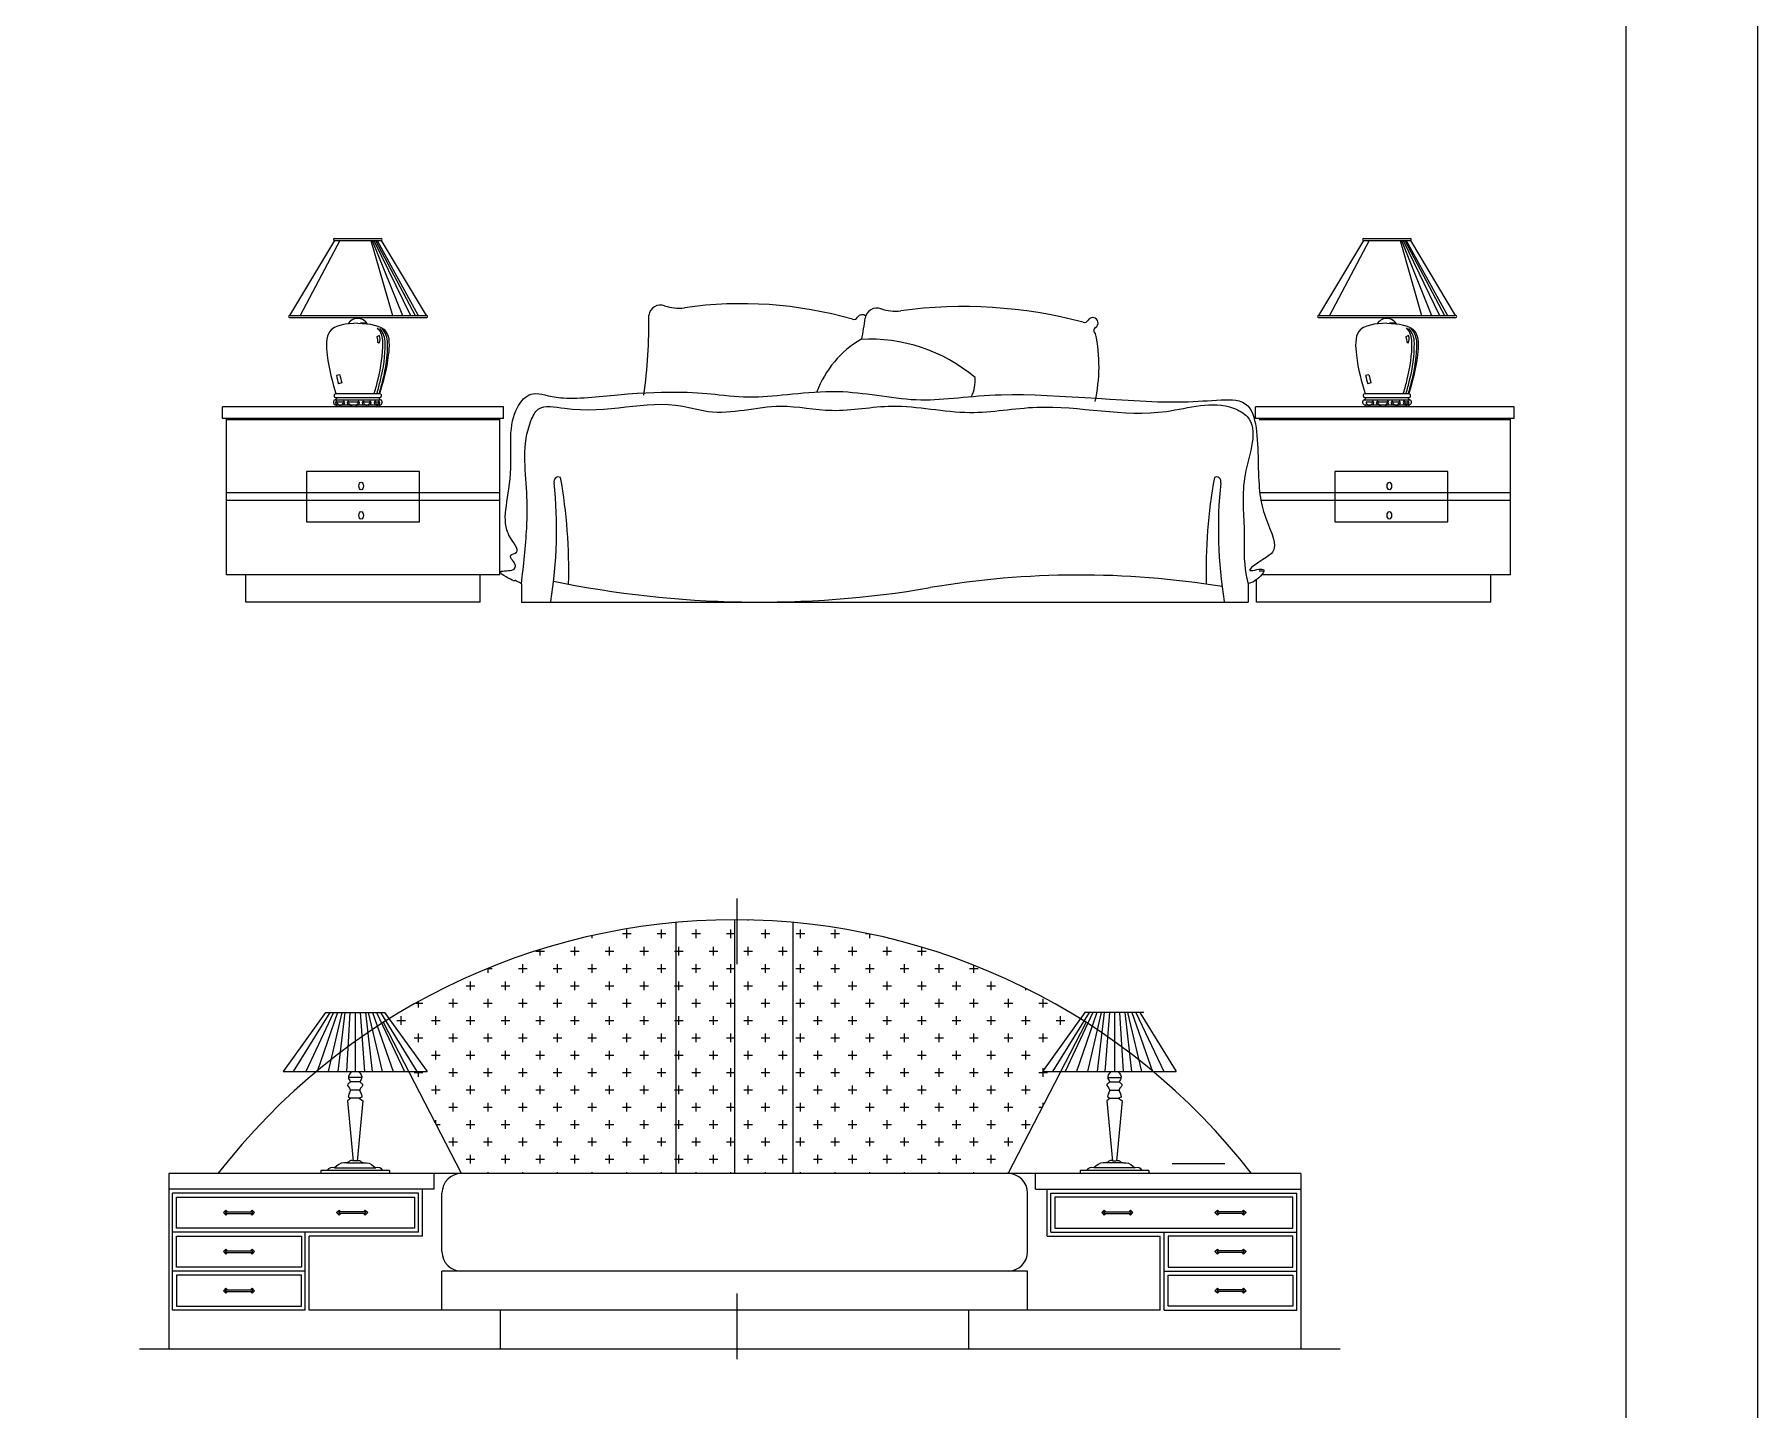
# Model space of a CAD drawing. Header units: inches. Extents: x 18.5 to 61, y 8.5 to 33.3.
# Drawn here: x 35.091 to 39.505, y 14.321 to 17.844 of the extents above; entities that cross this region are included whole.
import ezdxf

# ---------------------------------------------------------------- set-up
doc = ezdxf.new("R2010")
doc.units = ezdxf.units.IN
doc.header["$MEASUREMENT"] = 0
for name, color, linetype in [('02', 2, 'Continuous'), ('1', 1, 'Continuous'), ('kadrbm', 4, 'Continuous')]:
    doc.layers.add(name, color=color, linetype=linetype)

# ---------------------------------------------------------------- blocks, each defined once
blk = doc.blocks.new('kadrbm')
at = {"layer": 'kadrbm', "color": 4}
blk.add_lwpolyline([(0, 0), (0, 24.7972), (21, 24.7972), (21, 0), (0, 0)], close=True, dxfattribs=at)
blk.add_lwpolyline([(20.6631, 0.3257), (20.6631, 24.4603), (0.3369, 24.4603), (0.3369, 0.3257), (20.6631, 0.3257)], dxfattribs=at)

msp = doc.modelspace()

# ---------------------------------------------------------------- hatches: boundary and pattern name
at = {"layer": '1'}
h = msp.add_hatch(dxfattribs=at)
h.set_pattern_fill('CROSS', color=256, scale=0.007, style=0)
h.set_pattern_definition([(0, (-32.611605, 26.43062), (0.04445, 0.04445), [0.022225, -0.066675]), (90, (-32.600493, 26.419507), (-0.04445, 0.04445), [0.022225, -0.066675])])
h.paths.add_polyline_path([(36.7347, 15.569, 0.117475), (35.9995, 15.3224), (36.0964, 15.1876), (36.0495, 15.1876), (36.1847, 14.9258), (36.7347, 14.9258)])
h.paths.add_polyline_path([(36.8847, 14.9258), (37.0347, 14.9258), (37.0347, 15.569, 0.022449), (36.8847, 15.5758)])
h.paths.add_polyline_path([(37.0347, 14.9258), (37.5847, 14.9258), (37.72, 15.1876), (37.673, 15.1876), (37.7699, 15.3224, 0.117475), (37.0347, 15.569)])
h.paths.add_polyline_path([(36.7347, 14.9258), (36.8847, 14.9258), (36.8847, 15.5758, 0.022449), (36.7347, 15.569)])
h.paths.add_polyline_path([(36.7451, 15.1608), (36.7451, 15.3408), (36.8351, 15.3408), (36.8351, 15.1608)], flags=24)

# ---------------------------------------------------------------- linework, layer by layer
at = {"layer": '02'}
for p, q in [((35.859, 17.3158), (35.744, 17.1238)), ((35.8733, 17.3158), (35.7718, 17.1238)), ((35.859, 17.3208), (35.979, 17.3208)), ((35.859, 17.3158), (35.979, 17.3158)), ((35.9525, 17.3158), (36.0077, 17.1238)), ((35.956, 17.3158), (36.0336, 17.1238)), ((35.9604, 17.3158), (36.0538, 17.1238)), ((35.9648, 17.3158), (36.0662, 17.1238)), ((35.9688, 17.3158), (36.0741, 17.1238)), ((35.979, 17.3158), (36.094, 17.1238)), ((38.4953, 17.3158), (38.3803, 17.1238)), ((38.5095, 17.3158), (38.408, 17.1238)), ((38.4953, 17.3208), (38.6153, 17.3208)), ((38.4953, 17.3158), (38.6153, 17.3158)), ((38.5888, 17.3158), (38.6439, 17.1238)), ((38.5923, 17.3158), (38.6698, 17.1238)), ((38.5967, 17.3158), (38.6901, 17.1238)), ((38.601, 17.3158), (38.7025, 17.1238)), ((38.605, 17.3158), (38.7104, 17.1238)), ((38.6153, 17.3158), (38.7303, 17.1238)), ((35.744, 17.1238), (36.094, 17.1238)), ((35.744, 17.1188), (36.094, 17.1188)), ((38.3803, 17.1238), (38.7303, 17.1238)), ((38.3803, 17.1188), (38.7303, 17.1188)), ((35.9741, 17.0724), (35.9677, 17.0691)), ((35.9736, 17.0535), (35.9707, 17.0545)), ((38.6103, 17.0724), (38.604, 17.0691)), ((38.6098, 17.0535), (38.6069, 17.0545)), ((35.8728, 16.9723), (35.8643, 16.9703)), ((35.8781, 16.9513), (35.8698, 16.9491)), ((38.509, 16.9723), (38.5006, 16.9703)), ((38.5143, 16.9513), (38.506, 16.9491)), ((35.8609, 16.9079), (35.9774, 16.9079)), ((35.863, 16.9238), (35.9751, 16.9238)), ((35.865, 16.9138), (35.973, 16.9138)), ((38.4971, 16.9079), (38.6137, 16.9079)), ((38.4992, 16.9238), (38.6113, 16.9238)), ((38.5013, 16.9138), (38.6093, 16.9138)), ((35.5726, 16.8599), (35.5726, 16.8899)), ((36.2926, 16.8899), (35.5726, 16.8899)), ((35.8629, 16.8949), (35.9751, 16.8949)), ((35.8673, 16.9029), (35.8805, 16.9029)), ((35.8971, 16.9029), (35.9184, 16.9029)), ((35.9352, 16.9029), (35.9485, 16.9029)), ((35.9661, 16.9029), (35.9707, 16.9029)), ((36.2926, 16.8599), (36.2926, 16.8899)), ((38.8816, 16.8899), (38.2184, 16.8899)), ((38.2184, 16.8599), (38.2184, 16.8899)), ((38.4992, 16.8949), (38.6113, 16.8949)), ((38.5035, 16.9029), (38.5168, 16.9029)), ((38.5333, 16.9029), (38.5547, 16.9029)), ((38.5715, 16.9029), (38.5847, 16.9029)), ((38.6024, 16.9029), (38.6069, 16.9029)), ((38.8816, 16.8599), (38.8816, 16.8899)), ((36.2926, 16.8599), (35.5726, 16.8599)), ((35.5826, 16.4599), (35.5826, 16.8599)), ((36.2826, 16.8566), (35.5826, 16.8566)), ((36.2826, 16.4599), (36.2826, 16.8599)), ((38.8816, 16.8599), (38.2184, 16.8599)), ((38.8716, 16.8566), (38.2284, 16.8566)), ((38.8716, 16.4599), (38.8716, 16.8599)), ((35.7879, 16.7242), (35.7879, 16.5956)), ((36.0773, 16.7242), (35.7879, 16.7242)), ((36.0773, 16.5956), (36.0773, 16.7242)), ((38.4217, 16.7242), (38.4217, 16.5956)), ((38.7111, 16.7242), (38.4217, 16.7242)), ((38.7111, 16.5956), (38.7111, 16.7242)), ((36.2826, 16.6699), (35.5826, 16.6699)), ((36.2826, 16.6499), (35.5826, 16.6499)), ((38.8716, 16.6699), (38.2296, 16.6699)), ((38.8716, 16.6499), (38.2325, 16.6499)), ((35.7879, 16.5956), (36.0773, 16.5956)), ((38.4217, 16.5956), (38.7111, 16.5956)), ((38.2284, 16.4699), (38.24, 16.4699)), ((36.2826, 16.4599), (35.5826, 16.4599)), ((35.6326, 16.3899), (35.6326, 16.4599)), ((36.2326, 16.3899), (36.2326, 16.4599)), ((36.3381, 16.4367), (36.3381, 16.3899)), ((38.1998, 16.4371), (38.1998, 16.3899)), ((38.2216, 16.3899), (38.2216, 16.4472)), ((38.8716, 16.4599), (38.2346, 16.4599)), ((38.8216, 16.3899), (38.8216, 16.4599)), ((36.2326, 16.3899), (35.6326, 16.3899)), ((36.3381, 16.3899), (38.1998, 16.3899)), ((38.8216, 16.3899), (38.2216, 16.3899)), ((36.1847, 14.9258), (35.9847, 15.3131)), ((37.5847, 14.9258), (37.7847, 15.3131)), ((35.4347, 14.9258), (35.4347, 14.4758)), ((38.3347, 14.9258), (35.4347, 14.9258)), ((36.1147, 14.8858), (36.1147, 14.9258)), ((37.6547, 14.8858), (37.6547, 14.9258)), ((38.3347, 14.9258), (38.3347, 14.4758)), ((36.1147, 14.8858), (35.4347, 14.8858)), ((35.4447, 14.5758), (35.4447, 14.8758)), ((36.0747, 14.8758), (35.4447, 14.8758)), ((36.0747, 14.7758), (36.0747, 14.8758)), ((36.0847, 14.7658), (36.0847, 14.8858)), ((36.1347, 14.7258), (36.1347, 14.8758)), ((37.6347, 14.7258), (37.6347, 14.8758)), ((37.6547, 14.8858), (38.3347, 14.8858)), ((37.6847, 14.7658), (37.6847, 14.8858)), ((37.6947, 14.8758), (38.3247, 14.8758)), ((37.6947, 14.7758), (37.6947, 14.8758)), ((38.3247, 14.5758), (38.3247, 14.8758)), ((36.0747, 14.7758), (35.4447, 14.7758)), ((35.7847, 14.5758), (35.7847, 14.7758)), ((35.7947, 14.5758), (35.7947, 14.7658)), ((36.0847, 14.7658), (35.7947, 14.7658)), ((37.6847, 14.7658), (37.9747, 14.7658)), ((37.6947, 14.7758), (38.3247, 14.7758)), ((37.9747, 14.5758), (37.9747, 14.7658)), ((37.9847, 14.5758), (37.9847, 14.7758)), ((35.7847, 14.6758), (35.4447, 14.6758)), ((37.6347, 14.6758), (36.1347, 14.6758)), ((36.1347, 14.5758), (36.1347, 14.6758)), ((37.6347, 14.5758), (37.6347, 14.6758)), ((37.9847, 14.6758), (38.3247, 14.6758)), ((35.7847, 14.5758), (35.4447, 14.5758)), ((37.9747, 14.5758), (35.7947, 14.5758)), ((36.2847, 14.4758), (36.2847, 14.5758)), ((37.4847, 14.4758), (37.4847, 14.5758)), ((37.9847, 14.5758), (38.3247, 14.5758)), ((38.4359, 14.4758), (35.3602, 14.4758))]:
    msp.add_line(p, q, dxfattribs=at)
for centre, radius, start, end in [((35.859, 17.3183), 0.0025, 90, 270), ((35.979, 17.3183), 0.0025, 270, 90), ((38.4953, 17.3183), 0.0025, 90, 270), ((38.6153, 17.3183), 0.0025, 270, 90), ((36.6949, 17.1205), 0.0302, 70.3283, 171.5504), ((36.7414, 17.2505), 0.1079, 250.3283, 277.6653), ((36.9032, 16.1344), 1.0199, 73.8924, 98.3094), ((37.211, 17.1125), 0.0136, 47.4035, 148.4166), ((37.2489, 17.113), 0.0302, 70.3283, 171.5504), ((37.2954, 17.2431), 0.1079, 250.3283, 277.6653), ((37.4697, 15.9482), 1.1986, 75.1482, 97.6653), ((35.744, 17.1213), 0.0025, 90, 270), ((35.9187, 17.0876), 0.0288, 31.3048, 148.8977), ((35.919, 17.1188), 0.0062, 180, 207.7697), ((35.919, 17.1188), 0.0062, 330.9477, 0), ((35.9268, 17.0553), 0.0565, 359.965, 41.1898), ((35.9329, 17.0532), 0.0565, 359.965, 41.1898), ((35.9391, 17.0532), 0.0565, 359.965, 41.1898), ((36.0952, 17.1213), 0.00278, 244.0108, 115.9892), ((35.2242, 17.1132), 1.4408, 352.2811, 0.4668), ((37.1892, 17.1259), 0.012, 255.1482, 328.4166), ((35.7304, 17.3386), 1.505, 349.445, 351.5504), ((37.78, 17.1184), 0.012, 255.1482, 328.4166), ((37.8018, 17.105), 0.0136, 301.6389, 148.4166), ((37.8139, 17.0855), 0.0094, 121.6389, 238.3611), ((38.3803, 17.1213), 0.0025, 90, 270), ((38.5549, 17.0876), 0.0288, 31.3048, 148.8977), ((38.5553, 17.1188), 0.0062, 180, 207.7697), ((38.5553, 17.1188), 0.0062, 330.9477, 0), ((38.563, 17.0553), 0.0565, 359.965, 41.1898), ((38.5692, 17.0532), 0.0565, 359.965, 41.1898), ((38.5753, 17.0532), 0.0565, 359.965, 41.1898), ((38.7315, 17.1213), 0.00278, 244.0108, 115.9892), ((35.9447, 17.0569), 0.0261, 354.8027, 27.9445), ((35.6079, 17.0555), 0.3754, 345.3364, 359.965), ((35.9561, 17.0634), 0.0201, 330.514, 26.546), ((35.614, 17.0534), 0.3754, 345.3364, 359.965), ((35.6202, 17.0534), 0.3754, 345.3364, 359.965), ((37.3441, 16.8344), 0.2662, 120.8887, 159.3477), ((37.2302, 16.6429), 0.4205, 50.0639, 93.0995), ((37.4136, 16.9931), 0.4042, 347.2567, 12.0385), ((38.581, 17.0569), 0.0261, 354.8027, 27.9445), ((38.2441, 17.0555), 0.3754, 345.3364, 359.965), ((38.5923, 17.0634), 0.0201, 330.514, 26.546), ((38.2503, 17.0534), 0.3754, 345.3364, 359.965), ((38.2564, 17.0534), 0.3754, 345.3364, 359.965), ((35.3676, 17.1008), 0.6195, 343.5924, 346.9064), ((35.3738, 17.0988), 0.6195, 343.5924, 346.9064), ((35.3799, 17.0988), 0.6195, 343.5924, 346.9064), ((37.4083, 16.957), 0.0922, 334.2306, 5.1684), ((38.0039, 17.1008), 0.6195, 343.5924, 346.9064), ((38.01, 17.0988), 0.6195, 343.5924, 346.9064), ((38.0161, 17.0988), 0.6195, 343.5924, 346.9064), ((35.8631, 16.9016), 0.00668, 109.0462, 271.1461), ((35.8634, 16.9186), 0.00514, 94.515, 288.6264), ((35.8676, 16.9001), 0.00549, 110.135, 253.0179), ((35.8802, 16.9001), 0.00549, 286.9821, 69.865), ((35.8974, 16.9001), 0.00549, 110.135, 253.0179), ((35.9181, 16.9001), 0.00549, 286.9821, 69.865), ((35.9355, 16.9001), 0.00549, 110.135, 253.0179), ((35.9482, 16.9001), 0.00549, 286.9821, 69.865), ((35.9664, 16.9001), 0.00549, 110.135, 253.0179), ((35.9704, 16.9001), 0.00549, 286.9821, 69.865), ((35.9746, 16.9187), 0.00518, 251.8266, 84.9562), ((35.9752, 16.9016), 0.00668, 268.8539, 70.9538), ((38.4993, 16.9016), 0.00668, 109.0462, 271.1461), ((38.4996, 16.9186), 0.00514, 94.515, 288.6264), ((38.5165, 16.9001), 0.00549, 286.9821, 69.865), ((38.5336, 16.9001), 0.00549, 110.135, 253.0179), ((38.5544, 16.9001), 0.00549, 286.9821, 69.865), ((38.5718, 16.9001), 0.00549, 110.135, 253.0179), ((38.5844, 16.9001), 0.00549, 286.9821, 69.865), ((38.6027, 16.9001), 0.00549, 110.135, 253.0179), ((38.6066, 16.9001), 0.00549, 286.9821, 69.865), ((38.6109, 16.9187), 0.00518, 251.8266, 84.9562), ((38.6115, 16.9016), 0.00668, 268.8539, 70.9538), ((35.2581, 16.5773), 1.1701, 350.8592, 5.8011), ((36.4328, 16.6992), 0.0112, 59.8795, 198.6496), ((35.1142, 16.4712), 1.3454, 358.4887, 10.1743), ((39.4375, 16.4712), 1.3454, 169.8257, 181.5113), ((38.1189, 16.6992), 0.0112, 341.3504, 120.1205), ((39.2936, 16.5773), 1.1701, 174.1989, 189.1408), ((36.9471, 18.9987), 2.609, 258.3551, 279.6777), ((37.7674, 14.1883), 2.2709, 80.7373, 99.6777), ((36.8847, 13.9028), 1.673, 37.6963, 142.3037), ((36.1847, 14.8758), 0.05, 90, 180), ((37.5847, 14.8758), 0.05, 0, 90), ((36.1847, 14.7258), 0.05, 180, 270), ((37.5847, 14.7258), 0.05, 270, 0)]:
    msp.add_arc(centre, radius, start, end, dxfattribs=at)
for centre in [(35.9277, 16.6872), (38.5615, 16.6872), (35.9277, 16.612), (38.5615, 16.612)]:
    msp.add_ellipse(centre, major_axis=(0, 0.00946), ratio=0.600001, dxfattribs=at)
for points, knots in [([(35.919, 17.1046), (35.8893, 17.1025), (35.8354, 17.0987), (35.84, 17.0044), (35.854, 16.9544), (35.863, 16.9238)], [0, 0, 0, 0, 75.131409, 136.307923, 236.758602, 236.758602, 236.758602, 236.758602]), ([(35.919, 17.1046), (35.9487, 17.1025), (36.0027, 17.0987), (35.998, 17.0044), (35.984, 16.9544), (35.9751, 16.9238)], [0, 0, 0, 0, 75.131409, 136.307923, 236.758602, 236.758602, 236.758602, 236.758602]), ([(38.5553, 17.1046), (38.5255, 17.1025), (38.4716, 17.0987), (38.4763, 17.0044), (38.4902, 16.9544), (38.4992, 16.9238)], [0, 0, 0, 0, 75.131409, 136.307923, 236.758602, 236.758602, 236.758602, 236.758602]), ([(38.5553, 17.1046), (38.585, 17.1025), (38.6389, 17.0987), (38.6343, 17.0044), (38.6203, 16.9544), (38.6113, 16.9238)], [0, 0, 0, 0, 75.131409, 136.307923, 236.758602, 236.758602, 236.758602, 236.758602]), ([(35.8631, 16.9135), (35.8639, 16.9122), (35.866, 16.9121), (35.8628, 16.9095), (35.8609, 16.9079)], [0.152597, 0.152597, 0.152597, 0.152597, 4.310453, 10.600995, 10.600995, 10.600995, 10.600995]), ([(35.9752, 16.9135), (35.9744, 16.9122), (35.9723, 16.9121), (35.9755, 16.9095), (35.9774, 16.9079)], [0.152597, 0.152597, 0.152597, 0.152597, 4.310453, 10.600995, 10.600995, 10.600995, 10.600995]), ([(36.3381, 16.4367), (36.3321, 16.441), (36.3177, 16.448), (36.3286, 16.4382), (36.2624, 16.4725), (36.3216, 16.4679), (36.3271, 16.4876), (36.2998, 16.5108), (36.342, 16.5168), (36.3111, 16.5477), (36.2854, 16.6143), (36.3178, 16.6783), (36.3056, 16.8655), (36.3544, 16.9427), (36.4304, 16.9039), (36.7012, 16.9362), (36.8384, 16.9214), (36.9596, 16.9097), (37.1507, 16.9448), (37.357, 16.8941), (37.597, 16.9401), (37.975, 16.8911), (38.1299, 16.9101), (38.2252, 16.9055), (38.2241, 16.6937), (38.2349, 16.6167), (38.281, 16.5246), (38.2381, 16.5006), (38.1783, 16.459), (38.2575, 16.4848), (38.2236, 16.4449), (38.2057, 16.4382), (38.1998, 16.4371)], [24.917107, 24.917107, 24.917107, 24.917107, 46.829097, 75.411695, 116.482738, 152.953339, 187.807638, 226.769542, 251.417811, 306.990253, 320.226422, 455.604565, 494.540769, 589.06296, 647.163687, 717.752252, 917.831149, 1055.645658, 1289.864271, 1491.017921, 1678.55441, 2014.243846, 2105.336938, 2169.035394, 2257.181043, 2368.166331, 2452.68052, 2478.655193, 2526.546764, 2560.425955, 2595.744578, 2613.597378, 2613.597378, 2613.597378, 2613.597378]), ([(38.4993, 16.9135), (38.5002, 16.9122), (38.5023, 16.9121), (38.4991, 16.9095), (38.4971, 16.9079)], [0.152597, 0.152597, 0.152597, 0.152597, 4.310453, 10.600995, 10.600995, 10.600995, 10.600995]), ([(38.6115, 16.9135), (38.6106, 16.9122), (38.6085, 16.9121), (38.6117, 16.9095), (38.6137, 16.9079)], [0.152597, 0.152597, 0.152597, 0.152597, 4.310453, 10.600995, 10.600995, 10.600995, 10.600995]), ([(35.8643, 16.8949), (35.8646, 16.8943), (35.8657, 16.8924), (35.8639, 16.8909), (35.8626, 16.8899)], [0.107109, 0.107109, 0.107109, 0.107109, 2.048315, 6.083695, 6.083695, 6.083695, 6.083695]), ([(35.8673, 16.9029), (35.8664, 16.9022), (35.8647, 16.9004), (35.867, 16.898), (35.8694, 16.896), (35.8682, 16.8953), (35.8674, 16.8949)], [0.229218, 0.229218, 0.229218, 0.229218, 3.18127, 6.736841, 8.662571, 10.695204, 10.695204, 10.695204, 10.695204]), ([(35.8713, 16.8949), (35.8717, 16.8943), (35.8728, 16.8924), (35.871, 16.8909), (35.8697, 16.8899)], [0.107109, 0.107109, 0.107109, 0.107109, 2.048315, 6.083695, 6.083695, 6.083695, 6.083695]), ([(35.8733, 16.8949), (35.8738, 16.894), (35.8749, 16.8921), (35.8735, 16.8906), (35.8727, 16.8899)], [0.170108, 0.170108, 0.170108, 0.170108, 3.036264, 5.941361, 5.941361, 5.941361, 5.941361]), ([(35.8758, 16.8949), (35.8754, 16.8943), (35.8743, 16.8924), (35.8761, 16.8909), (35.8774, 16.8899)], [0.107109, 0.107109, 0.107109, 0.107109, 2.048315, 6.083695, 6.083695, 6.083695, 6.083695]), ([(35.8805, 16.9029), (35.8813, 16.9022), (35.8831, 16.9004), (35.8808, 16.898), (35.8783, 16.896), (35.8796, 16.8953), (35.8804, 16.8949)], [0.229218, 0.229218, 0.229218, 0.229218, 3.18127, 6.736841, 8.662571, 10.695204, 10.695204, 10.695204, 10.695204]), ([(35.8971, 16.9029), (35.8963, 16.9022), (35.8946, 16.9004), (35.8968, 16.898), (35.8993, 16.896), (35.898, 16.8953), (35.8972, 16.8949)], [0.229218, 0.229218, 0.229218, 0.229218, 3.18127, 6.736841, 8.662571, 10.695204, 10.695204, 10.695204, 10.695204]), ([(35.8998, 16.8949), (35.9001, 16.8943), (35.9012, 16.8924), (35.8994, 16.8909), (35.8982, 16.8899)], [0.107109, 0.107109, 0.107109, 0.107109, 2.048315, 6.083695, 6.083695, 6.083695, 6.083695]), ([(35.9017, 16.8949), (35.9023, 16.894), (35.9034, 16.8921), (35.9019, 16.8906), (35.9011, 16.8899)], [0.170108, 0.170108, 0.170108, 0.170108, 3.036264, 5.941361, 5.941361, 5.941361, 5.941361]), ([(35.9149, 16.8949), (35.9143, 16.894), (35.9133, 16.8921), (35.9147, 16.8906), (35.9155, 16.8899)], [0.170108, 0.170108, 0.170108, 0.170108, 3.036264, 5.941361, 5.941361, 5.941361, 5.941361]), ([(35.9168, 16.8949), (35.9165, 16.8943), (35.9154, 16.8924), (35.9172, 16.8909), (35.9184, 16.8899)], [0.107109, 0.107109, 0.107109, 0.107109, 2.048315, 6.083695, 6.083695, 6.083695, 6.083695]), ([(35.9184, 16.9029), (35.9193, 16.9022), (35.921, 16.9004), (35.9187, 16.898), (35.9162, 16.896), (35.9175, 16.8953), (35.9183, 16.8949)], [0.229218, 0.229218, 0.229218, 0.229218, 3.18127, 6.736841, 8.662571, 10.695204, 10.695204, 10.695204, 10.695204]), ([(35.9352, 16.9029), (35.9344, 16.9022), (35.9327, 16.9004), (35.935, 16.898), (35.9374, 16.896), (35.9361, 16.8953), (35.9353, 16.8949)], [0.229218, 0.229218, 0.229218, 0.229218, 3.18127, 6.736841, 8.662571, 10.695204, 10.695204, 10.695204, 10.695204]), ([(35.9394, 16.8949), (35.94, 16.894), (35.9411, 16.8921), (35.9396, 16.8906), (35.9388, 16.8899)], [0.170108, 0.170108, 0.170108, 0.170108, 3.036264, 5.941361, 5.941361, 5.941361, 5.941361]), ([(35.9465, 16.8949), (35.9461, 16.8943), (35.9451, 16.8924), (35.9469, 16.8909), (35.9481, 16.8899)], [0.107109, 0.107109, 0.107109, 0.107109, 2.048315, 6.083695, 6.083695, 6.083695, 6.083695]), ([(35.9485, 16.9029), (35.9493, 16.9022), (35.951, 16.9004), (35.9487, 16.898), (35.9463, 16.896), (35.9475, 16.8953), (35.9483, 16.8949)], [0.229218, 0.229218, 0.229218, 0.229218, 3.18127, 6.736841, 8.662571, 10.695204, 10.695204, 10.695204, 10.695204]), ([(35.9661, 16.9029), (35.9653, 16.9022), (35.9636, 16.9004), (35.9659, 16.898), (35.9683, 16.896), (35.9671, 16.8953), (35.9663, 16.8949)], [0.229218, 0.229218, 0.229218, 0.229218, 3.18127, 6.736841, 8.662571, 10.695204, 10.695204, 10.695204, 10.695204]), ([(35.967, 16.8949), (35.9676, 16.894), (35.9687, 16.8921), (35.9673, 16.8906), (35.9664, 16.8899)], [0.170108, 0.170108, 0.170108, 0.170108, 3.036264, 5.941361, 5.941361, 5.941361, 5.941361]), ([(35.9694, 16.8949), (35.9691, 16.8943), (35.968, 16.8924), (35.9698, 16.8909), (35.971, 16.8899)], [0.107109, 0.107109, 0.107109, 0.107109, 2.048315, 6.083695, 6.083695, 6.083695, 6.083695]), ([(35.9707, 16.9029), (35.9715, 16.9022), (35.9732, 16.9004), (35.9709, 16.898), (35.9685, 16.896), (35.9697, 16.8953), (35.9705, 16.8949)], [0.229218, 0.229218, 0.229218, 0.229218, 3.18127, 6.736841, 8.662571, 10.695204, 10.695204, 10.695204, 10.695204]), ([(35.9749, 16.8949), (35.9745, 16.8943), (35.9734, 16.8924), (35.9752, 16.8909), (35.9765, 16.8899)], [0.107109, 0.107109, 0.107109, 0.107109, 2.048315, 6.083695, 6.083695, 6.083695, 6.083695]), ([(38.5005, 16.8949), (38.5009, 16.8943), (38.5019, 16.8924), (38.5002, 16.8909), (38.4989, 16.8899)], [0.107109, 0.107109, 0.107109, 0.107109, 2.048315, 6.083695, 6.083695, 6.083695, 6.083695]), ([(38.5035, 16.9029), (38.5027, 16.9022), (38.501, 16.9004), (38.5033, 16.898), (38.5057, 16.896), (38.5044, 16.8953), (38.5036, 16.8949)], [0.229218, 0.229218, 0.229218, 0.229218, 3.18127, 6.736841, 8.662571, 10.695204, 10.695204, 10.695204, 10.695204]), ([(38.5076, 16.8949), (38.5079, 16.8943), (38.509, 16.8924), (38.5072, 16.8909), (38.506, 16.8899)], [0.107109, 0.107109, 0.107109, 0.107109, 2.048315, 6.083695, 6.083695, 6.083695, 6.083695]), ([(38.5095, 16.8949), (38.5101, 16.894), (38.5112, 16.8921), (38.5097, 16.8906), (38.5089, 16.8899)], [0.170108, 0.170108, 0.170108, 0.170108, 3.036264, 5.941361, 5.941361, 5.941361, 5.941361]), ([(38.512, 16.8949), (38.5116, 16.8943), (38.5106, 16.8924), (38.5124, 16.8909), (38.5136, 16.8899)], [0.107109, 0.107109, 0.107109, 0.107109, 2.048315, 6.083695, 6.083695, 6.083695, 6.083695]), ([(38.5168, 16.9029), (38.5176, 16.9022), (38.5193, 16.9004), (38.517, 16.898), (38.5146, 16.896), (38.5158, 16.8953), (38.5166, 16.8949)], [0.229218, 0.229218, 0.229218, 0.229218, 3.18127, 6.736841, 8.662571, 10.695204, 10.695204, 10.695204, 10.695204]), ([(38.5333, 16.9029), (38.5325, 16.9022), (38.5308, 16.9004), (38.5331, 16.898), (38.5355, 16.896), (38.5343, 16.8953), (38.5335, 16.8949)], [0.229218, 0.229218, 0.229218, 0.229218, 3.18127, 6.736841, 8.662571, 10.695204, 10.695204, 10.695204, 10.695204]), ([(38.536, 16.8949), (38.5364, 16.8943), (38.5374, 16.8924), (38.5357, 16.8909), (38.5344, 16.8899)], [0.107109, 0.107109, 0.107109, 0.107109, 2.048315, 6.083695, 6.083695, 6.083695, 6.083695]), ([(38.5379, 16.8949), (38.5385, 16.894), (38.5396, 16.8921), (38.5382, 16.8906), (38.5373, 16.8899)], [0.170108, 0.170108, 0.170108, 0.170108, 3.036264, 5.941361, 5.941361, 5.941361, 5.941361]), ([(38.5512, 16.8949), (38.5506, 16.894), (38.5495, 16.8921), (38.5509, 16.8906), (38.5517, 16.8899)], [0.170108, 0.170108, 0.170108, 0.170108, 3.036264, 5.941361, 5.941361, 5.941361, 5.941361]), ([(38.5531, 16.8949), (38.5527, 16.8943), (38.5516, 16.8924), (38.5534, 16.8909), (38.5547, 16.8899)], [0.107109, 0.107109, 0.107109, 0.107109, 2.048315, 6.083695, 6.083695, 6.083695, 6.083695]), ([(38.5547, 16.9029), (38.5555, 16.9022), (38.5572, 16.9004), (38.5549, 16.898), (38.5525, 16.896), (38.5537, 16.8953), (38.5545, 16.8949)], [0.229218, 0.229218, 0.229218, 0.229218, 3.18127, 6.736841, 8.662571, 10.695204, 10.695204, 10.695204, 10.695204]), ([(38.5715, 16.9029), (38.5706, 16.9022), (38.5689, 16.9004), (38.5712, 16.898), (38.5736, 16.896), (38.5724, 16.8953), (38.5716, 16.8949)], [0.229218, 0.229218, 0.229218, 0.229218, 3.18127, 6.736841, 8.662571, 10.695204, 10.695204, 10.695204, 10.695204]), ([(38.5757, 16.8949), (38.5762, 16.894), (38.5773, 16.8921), (38.5759, 16.8906), (38.5751, 16.8899)], [0.170108, 0.170108, 0.170108, 0.170108, 3.036264, 5.941361, 5.941361, 5.941361, 5.941361]), ([(38.5808, 16.8949), (38.5802, 16.894), (38.5792, 16.8921), (38.5806, 16.8906), (38.5814, 16.8899)], [0.170108, 0.170108, 0.170108, 0.170108, 3.036264, 5.941361, 5.941361, 5.941361, 5.941361]), ([(38.5827, 16.8949), (38.5824, 16.8943), (38.5813, 16.8924), (38.5831, 16.8909), (38.5844, 16.8899)], [0.107109, 0.107109, 0.107109, 0.107109, 2.048315, 6.083695, 6.083695, 6.083695, 6.083695]), ([(38.5847, 16.9029), (38.5855, 16.9022), (38.5872, 16.9004), (38.585, 16.898), (38.5825, 16.896), (38.5838, 16.8953), (38.5846, 16.8949)], [0.229218, 0.229218, 0.229218, 0.229218, 3.18127, 6.736841, 8.662571, 10.695204, 10.695204, 10.695204, 10.695204]), ([(38.6024, 16.9029), (38.6015, 16.9022), (38.5998, 16.9004), (38.6021, 16.898), (38.6045, 16.896), (38.6033, 16.8953), (38.6025, 16.8949)], [0.229218, 0.229218, 0.229218, 0.229218, 3.18127, 6.736841, 8.662571, 10.695204, 10.695204, 10.695204, 10.695204]), ([(38.6033, 16.8949), (38.6039, 16.894), (38.6049, 16.8921), (38.6035, 16.8906), (38.6027, 16.8899)], [0.170108, 0.170108, 0.170108, 0.170108, 3.036264, 5.941361, 5.941361, 5.941361, 5.941361]), ([(38.6057, 16.8949), (38.6053, 16.8943), (38.6042, 16.8924), (38.606, 16.8909), (38.6073, 16.8899)], [0.107109, 0.107109, 0.107109, 0.107109, 2.048315, 6.083695, 6.083695, 6.083695, 6.083695]), ([(38.6069, 16.9029), (38.6077, 16.9022), (38.6094, 16.9004), (38.6072, 16.898), (38.6047, 16.896), (38.606, 16.8953), (38.6068, 16.8949)], [0.229218, 0.229218, 0.229218, 0.229218, 3.18127, 6.736841, 8.662571, 10.695204, 10.695204, 10.695204, 10.695204]), ([(38.6111, 16.8949), (38.6107, 16.8943), (38.6097, 16.8924), (38.6115, 16.8909), (38.6127, 16.8899)], [0.107109, 0.107109, 0.107109, 0.107109, 2.048315, 6.083695, 6.083695, 6.083695, 6.083695])]:
    msp.add_open_spline(points, degree=3, knots=knots, dxfattribs=at)
for points in [[(35.933, 17.1046), (35.9307, 17.1044), (35.9284, 17.1042), (35.926, 17.1041)], [(35.9419, 17.1046), (35.9381, 17.1043), (35.9343, 17.104), (35.9305, 17.1037)], [(38.5693, 17.1046), (38.5669, 17.1044), (38.5646, 17.1042), (38.5623, 17.1041)], [(38.5782, 17.1046), (38.5744, 17.1043), (38.5705, 17.104), (38.5667, 17.1037)], [(35.8643, 16.9703), (35.866, 16.9631), (35.8679, 16.956), (35.8698, 16.9491)], [(35.8728, 16.9723), (35.8744, 16.9652), (35.8762, 16.9582), (35.8781, 16.9513)], [(38.5006, 16.9703), (38.5023, 16.9631), (38.5041, 16.956), (38.506, 16.9491)], [(38.509, 16.9723), (38.5107, 16.9652), (38.5125, 16.9582), (38.5143, 16.9513)], [(35.9678, 16.8949), (35.9677, 16.8947), (35.9676, 16.8945), (35.9674, 16.8942)], [(35.9674, 16.8909), (35.9677, 16.8905), (35.9681, 16.8902), (35.9684, 16.8899)], [(38.6041, 16.8949), (38.6039, 16.8947), (38.6038, 16.8945), (38.6037, 16.8942)], [(38.6037, 16.8909), (38.604, 16.8905), (38.6043, 16.8902), (38.6047, 16.8899)]]:
    msp.add_open_spline(points, degree=3, dxfattribs=at)
msp.add_spline([(36.3381, 16.4367), (36.3518, 16.5796), (36.3518, 16.6709), (36.3626, 16.8542), (36.3814, 16.8838), (36.4486, 16.8864), (36.7513, 16.8918), (36.8163, 16.8784), (37.0023, 16.8918), (37.134, 16.8811), (37.2873, 16.8918), (37.4863, 16.8757), (37.6585, 16.8891), (37.9904, 16.8784), (38.1626, 16.8864), (38.1975, 16.865), (38.1921, 16.7166), (38.1894, 16.5742), (38.1948, 16.4587), (38.1998, 16.4371)], degree=3, dxfattribs=at)
at = {"layer": '1'}
for p, q in [((36.7347, 14.9258), (36.7347, 15.569)), ((36.8847, 14.9258), (36.8847, 15.5758)), ((37.0347, 14.9258), (37.0347, 15.569)), ((35.8366, 15.3387), (35.728, 15.1876)), ((35.8475, 15.3387), (35.7539, 15.1876)), ((35.8571, 15.3387), (35.7856, 15.1876)), ((35.8674, 15.3387), (35.8151, 15.1876)), ((35.8366, 15.3387), (35.9878, 15.3387)), ((35.8784, 15.3387), (35.8431, 15.1876)), ((35.8858, 15.3387), (35.8681, 15.1876)), ((35.899, 15.3387), (35.8901, 15.1876)), ((35.9122, 15.3387), (35.9122, 15.1876)), ((35.925, 15.3387), (35.9363, 15.1876)), ((35.9386, 15.3387), (35.9563, 15.1876)), ((35.946, 15.3387), (35.9813, 15.1876)), ((35.957, 15.3387), (36.0093, 15.1876)), ((35.9673, 15.3387), (36.0388, 15.1876)), ((35.9769, 15.3387), (36.0705, 15.1876)), ((35.9878, 15.3387), (36.0964, 15.1876)), ((37.7816, 15.3387), (37.673, 15.1876)), ((37.7925, 15.3387), (37.699, 15.1876)), ((37.8021, 15.3387), (37.7307, 15.1876)), ((37.8124, 15.3387), (37.7601, 15.1876)), ((37.9329, 15.3387), (37.7816, 15.3387)), ((37.8235, 15.3387), (37.7881, 15.1876)), ((37.8308, 15.3387), (37.8132, 15.1876)), ((37.8445, 15.3387), (37.8331, 15.1876)), ((37.8573, 15.3387), (37.8573, 15.1876)), ((37.8704, 15.3387), (37.8794, 15.1876)), ((37.8837, 15.3387), (37.9013, 15.1876)), ((37.891, 15.3387), (37.9264, 15.1876)), ((37.9021, 15.3387), (37.9544, 15.1876)), ((37.9124, 15.3387), (37.9838, 15.1876)), ((37.922, 15.3387), (38.0155, 15.1876)), ((35.728, 15.1876), (36.0964, 15.1876)), ((37.673, 15.1876), (38.0155, 15.1876)), ((35.9294, 15.1722), (35.895, 15.1722)), ((35.9251, 15.1608), (35.8993, 15.1608)), ((37.8401, 15.1722), (37.8744, 15.1722)), ((37.8443, 15.1608), (37.8702, 15.1608)), ((35.9014, 15.1192), (35.8923, 15.1126)), ((35.8923, 15.1126), (35.9072, 14.9572)), ((35.8948, 15.1217), (35.9014, 15.1192)), ((35.9245, 15.1394), (35.8999, 15.1393)), ((35.923, 15.1192), (35.9014, 15.1192)), ((35.9321, 15.1126), (35.9172, 14.9572)), ((35.9296, 15.1217), (35.923, 15.1192)), ((35.923, 15.1192), (35.9321, 15.1126)), ((37.8465, 15.1192), (37.8374, 15.1126)), ((37.8374, 15.1126), (37.8523, 14.9572)), ((37.8399, 15.1217), (37.8465, 15.1192)), ((37.845, 15.1394), (37.8695, 15.1393)), ((37.8465, 15.1192), (37.868, 15.1192)), ((37.8771, 15.1126), (37.8622, 14.9572)), ((37.8746, 15.1217), (37.868, 15.1192)), ((37.868, 15.1192), (37.8771, 15.1126)), ((36.0002, 14.9339), (35.8242, 14.9339)), ((35.8242, 14.9339), (35.8242, 14.9258)), ((35.8594, 14.9406), (35.965, 14.9406)), ((35.8901, 14.9533), (35.9343, 14.9533)), ((35.9159, 14.9583), (35.9082, 14.9584)), ((36.0002, 14.9339), (36.0002, 14.9258)), ((37.9453, 14.9339), (37.7692, 14.9339)), ((37.7692, 14.9339), (37.7692, 14.9258)), ((37.91, 14.9406), (37.8045, 14.9406)), ((37.8793, 14.9533), (37.8352, 14.9533)), ((37.8535, 14.9583), (37.8612, 14.9584)), ((37.9453, 14.9339), (37.9453, 14.9258)), ((35.5813, 14.8281), (35.5813, 14.8234)), ((35.5813, 14.8281), (35.6481, 14.8281)), ((35.5813, 14.8234), (35.6481, 14.8234)), ((35.6481, 14.8281), (35.6481, 14.8234)), ((35.8713, 14.8281), (35.8713, 14.8234)), ((35.9381, 14.8281), (35.8713, 14.8281)), ((35.9381, 14.8234), (35.8713, 14.8234)), ((35.9381, 14.8281), (35.9381, 14.8234)), ((37.8313, 14.8281), (37.8313, 14.8234)), ((37.8313, 14.8281), (37.8981, 14.8281)), ((37.8313, 14.8234), (37.8981, 14.8234)), ((37.8981, 14.8281), (37.8981, 14.8234)), ((38.1213, 14.8281), (38.1213, 14.8234)), ((38.1881, 14.8281), (38.1213, 14.8281)), ((38.1881, 14.8234), (38.1213, 14.8234)), ((38.1881, 14.8281), (38.1881, 14.8234)), ((35.5813, 14.7281), (35.5813, 14.7234)), ((35.5813, 14.7281), (35.6481, 14.7281)), ((35.5813, 14.7234), (35.6481, 14.7234)), ((35.6481, 14.7281), (35.6481, 14.7234)), ((38.1213, 14.7281), (38.1213, 14.7234)), ((38.1881, 14.7281), (38.1213, 14.7281)), ((38.1881, 14.7234), (38.1213, 14.7234)), ((38.1881, 14.7281), (38.1881, 14.7234)), ((35.5813, 14.6281), (35.5813, 14.6234)), ((35.5813, 14.6281), (35.6481, 14.6281)), ((35.5813, 14.6234), (35.6481, 14.6234)), ((35.6481, 14.6281), (35.6481, 14.6234)), ((38.1213, 14.6281), (38.1213, 14.6234)), ((38.1881, 14.6281), (38.1213, 14.6281)), ((38.1881, 14.6234), (38.1213, 14.6234)), ((38.1881, 14.6281), (38.1881, 14.6234))]:
    msp.add_line(p, q, dxfattribs=at)
for points in [[(36.8897, 15.6301), (36.8897, 15.4619)], [(38.0051, 14.9513), (38.1405, 14.9513)], [(35.5856, 14.8281), (35.5813, 14.8324), (35.5747, 14.8258), (35.5813, 14.8192), (35.5856, 14.8234)], [(35.6439, 14.8234), (35.6481, 14.8192), (35.6548, 14.8258), (35.6481, 14.8324), (35.6439, 14.8281)], [(35.8756, 14.8234), (35.8713, 14.8192), (35.8647, 14.8258), (35.8713, 14.8324), (35.8756, 14.8281)], [(35.9339, 14.8281), (35.9381, 14.8324), (35.9448, 14.8258), (35.9381, 14.8192), (35.9339, 14.8234)], [(37.8356, 14.8281), (37.8313, 14.8324), (37.8247, 14.8258), (37.8313, 14.8192), (37.8356, 14.8234)], [(37.8939, 14.8234), (37.8981, 14.8192), (37.9048, 14.8258), (37.8981, 14.8324), (37.8939, 14.8281)], [(38.1256, 14.8234), (38.1213, 14.8192), (38.1147, 14.8258), (38.1213, 14.8324), (38.1256, 14.8281)], [(38.1839, 14.8281), (38.1881, 14.8324), (38.1948, 14.8258), (38.1881, 14.8192), (38.1839, 14.8234)], [(35.5856, 14.7281), (35.5813, 14.7324), (35.5747, 14.7258), (35.5813, 14.7192), (35.5856, 14.7234)], [(35.6439, 14.7234), (35.6481, 14.7192), (35.6548, 14.7258), (35.6481, 14.7324), (35.6439, 14.7281)], [(38.1256, 14.7234), (38.1213, 14.7192), (38.1147, 14.7258), (38.1213, 14.7324), (38.1256, 14.7281)], [(38.1839, 14.7281), (38.1881, 14.7324), (38.1948, 14.7258), (38.1881, 14.7192), (38.1839, 14.7234)], [(35.5856, 14.6281), (35.5813, 14.6324), (35.5747, 14.6258), (35.5813, 14.6192), (35.5856, 14.6234)], [(35.6439, 14.6234), (35.6481, 14.6192), (35.6548, 14.6258), (35.6481, 14.6324), (35.6439, 14.6281)], [(36.8897, 14.6185), (36.8897, 14.4502)], [(38.1256, 14.6234), (38.1213, 14.6192), (38.1147, 14.6258), (38.1213, 14.6324), (38.1256, 14.6281)], [(38.1839, 14.6281), (38.1881, 14.6324), (38.1948, 14.6258), (38.1881, 14.6192), (38.1839, 14.6234)]]:
    msp.add_lwpolyline(points, dxfattribs=at)
for points in [[(35.4547, 14.8658), (36.0647, 14.8658), (36.0647, 14.7858), (35.4547, 14.7858)], [(38.3147, 14.8658), (37.7047, 14.8658), (37.7047, 14.7858), (38.3147, 14.7858)], [(35.4547, 14.7658), (35.7747, 14.7658), (35.7747, 14.6858), (35.4547, 14.6858)], [(38.3147, 14.7658), (37.9947, 14.7658), (37.9947, 14.6858), (38.3147, 14.6858)], [(35.4547, 14.5858), (35.7747, 14.5858), (35.7747, 14.6658), (35.4547, 14.6658)], [(38.3147, 14.5858), (37.9947, 14.5858), (37.9947, 14.6658), (38.3147, 14.6658)]]:
    msp.add_lwpolyline(points, close=True, dxfattribs=at)
for centre, radius, start, end in [((35.8547, 14.9244), 0.0168, 73.5762, 145.8201), ((35.9697, 14.9244), 0.0168, 34.1799, 106.4238), ((37.7997, 14.9244), 0.0168, 73.5762, 145.8201), ((37.9148, 14.9244), 0.0168, 34.1799, 106.4238), ((35.5829, 14.8258), 0.00281, 123.7575, 236.2425), ((35.6466, 14.8258), 0.00281, 303.7575, 56.2425), ((35.8729, 14.8258), 0.00281, 123.7575, 236.2425), ((35.9366, 14.8258), 0.00281, 303.7575, 56.2425), ((37.8329, 14.8258), 0.00281, 123.7575, 236.2425), ((37.8966, 14.8258), 0.00281, 303.7575, 56.2425), ((38.1229, 14.8258), 0.00281, 123.7575, 236.2425), ((38.1866, 14.8258), 0.00281, 303.7575, 56.2425), ((35.5829, 14.7258), 0.00281, 123.7575, 236.2425), ((35.6466, 14.7258), 0.00281, 303.7575, 56.2425), ((38.1229, 14.7258), 0.00281, 123.7575, 236.2425), ((38.1866, 14.7258), 0.00281, 303.7575, 56.2425), ((35.5829, 14.6258), 0.00281, 123.7575, 236.2425), ((35.6466, 14.6258), 0.00281, 303.7575, 56.2425), ((38.1229, 14.6258), 0.00281, 123.7575, 236.2425), ((38.1866, 14.6258), 0.00281, 303.7575, 56.2425)]:
    msp.add_arc(centre, radius, start, end, dxfattribs=at)
for points in [[(35.9031, 15.1876), (35.8956, 15.1695), (35.8989, 15.1596), (35.8932, 15.1547), (35.8998, 15.1407), (35.8965, 15.1299), (35.8948, 15.1217)], [(35.9213, 15.1876), (35.9288, 15.1695), (35.9255, 15.1596), (35.9312, 15.1547), (35.9246, 15.1407), (35.9279, 15.1299), (35.9296, 15.1217)], [(37.8481, 15.1876), (37.8407, 15.1695), (37.844, 15.1596), (37.8382, 15.1547), (37.8448, 15.1407), (37.8415, 15.1299), (37.8399, 15.1217)], [(37.8664, 15.1876), (37.8738, 15.1695), (37.8705, 15.1596), (37.8763, 15.1547), (37.8697, 15.1407), (37.873, 15.1299), (37.8746, 15.1217)], [(35.9082, 14.9584), (35.901, 14.9592), (35.895, 14.955), (35.8831, 14.9536), (35.8594, 14.9406)], [(35.9162, 14.9584), (35.9234, 14.9592), (35.9294, 14.955), (35.9413, 14.9536), (35.965, 14.9406)], [(37.8533, 14.9584), (37.846, 14.9592), (37.84, 14.955), (37.8281, 14.9536), (37.8045, 14.9406)], [(37.8612, 14.9584), (37.8685, 14.9592), (37.8745, 14.955), (37.8864, 14.9536), (37.91, 14.9406)]]:
    msp.add_spline(points, degree=3, dxfattribs=at)

# ---------------------------------------------------------------- block references
at = {"layer": 'kadrbm'}
msp.add_blockref('kadrbm', (18.5047, 8.4798), dxfattribs=at)

doc.saveas('drawing.dxf')
